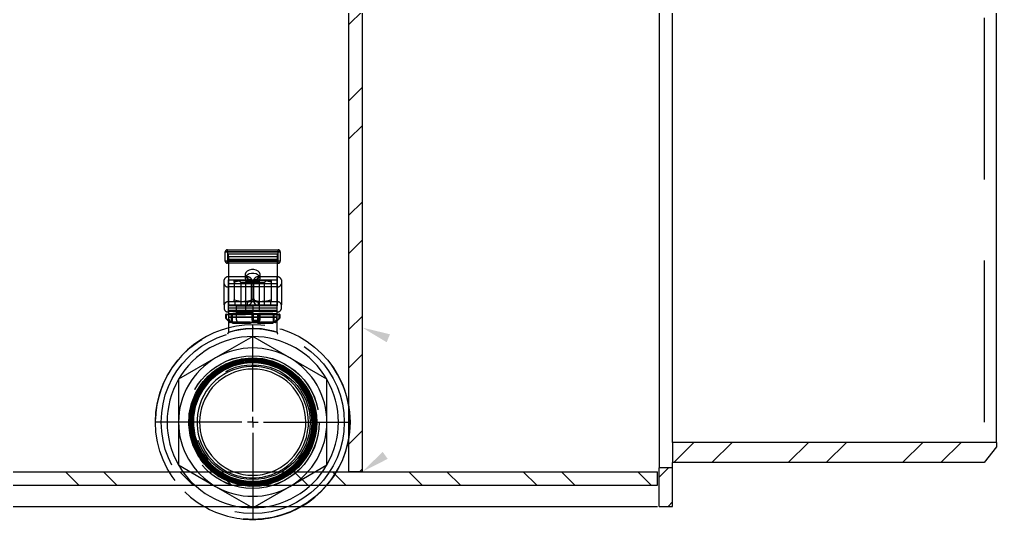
# Model space of a CAD drawing. Extents: x -1889 to 6398, y -470 to 1122.
# Drawn here: x 40.92 to 59.02, y -292.38 to -283.11 of the extents above; entities that cross this region are included whole.
import ezdxf

# ---------------------------------------------------------------- set-up
doc = ezdxf.new("R2010")
doc.units = 0
doc.header["$LTSCALE"] = 12
doc.header["$MEASUREMENT"] = 0
doc.linetypes.add('CENTER', pattern=[2, 1.25, -0.25, 0.25, -0.25])
doc.linetypes.add('HIDDEN', pattern=[0.375, 0.25, -0.125])
for name, color, linetype, lineweight in [('AM_0', 7, 'CONTINUOUS', 30), ('AM_3', 6, 'HIDDEN', 25), ('AM_5', 92, 'CONTINUOUS', 25), ('AM_7', 142, 'CENTER', 25), ('Am_8', 1, 'CONTINUOUS', 25)]:
    doc.layers.add(name, color=color, linetype=linetype, lineweight=lineweight)
pattern_1 = [(45, (-8.8978, -389.3215), (-1.06066, 1.06066), []), (45, (-8.1907, -389.3215), (-1.06066, 1.06066), [])]

# ---------------------------------------------------------------- blocks, each defined once
blk = doc.blocks.new('SW_CENTERMARKSYMBOL_3')
at = {"layer": 'AM_7', "color": 0}
for p, q in [((0, 0.6), (0, 5.389)), ((-0.6, 0), (-5.389, 0)), ((0, 0), (-0.3, 0)), ((0, 0), (0, 0.3)), ((0, 0), (0, -0.3)), ((0, 0), (0.3, 0)), ((0.6, 0), (5.389, 0)), ((0, -0.6), (0, -5.389))]:
    blk.add_line(p, q, dxfattribs=at)

msp = doc.modelspace()

# ---------------------------------------------------------------- hatches: boundary and pattern name
at = {"layer": 'Am_8'}
h = msp.add_hatch(dxfattribs=at)
h.set_pattern_fill('ANSI32', color=256, scale=4, style=0)
h.set_pattern_definition(pattern_1)
edge = h.paths.add_edge_path(flags=0)
edge.add_line((47.26945, -291.49057), (47.26945, -275.49057))
edge.add_arc((47.51945, -275.49057), 0.25, 45, 180, ccw=False)
edge.add_line((47.69623, -275.31379), (49.03722, -276.65478))
edge.add_line((49.03722, -276.65478), (49.21399, -276.478))
edge.add_line((49.21399, -276.478), (47.873, -275.13701))
edge.add_arc((47.51945, -275.49057), 0.5, 45, 180)
edge.add_line((47.01945, -275.49057), (47.01945, -291.49057))
edge.add_line((47.01945, -291.49057), (47.26945, -291.49057))
h = msp.add_hatch(dxfattribs=at)
h.set_pattern_fill('ANSI32', color=256, scale=4, style=0)
h.set_pattern_definition(pattern_1)
h.paths.add_polyline_path([(53.01945, -290.94785), (53.01945, -291.32285), (58.79408, -291.32285), (59.01945, -291.02915), (59.01945, -290.94785)], flags=0)
h = msp.add_hatch(dxfattribs=at)
h.set_pattern_fill('ANSI32', color=256, scale=4, style=0)
h.set_pattern_definition(pattern_1)
h.paths.add_polyline_path([(52.76945, -292.13427), (53.01945, -292.13427), (53.01945, -291.41685), (52.76945, -291.41685)], flags=0)
h = msp.add_hatch(dxfattribs=at)
h.set_pattern_fill('ANSI32', color=256, scale=4, angle=90, style=0)
h.set_pattern_definition([(135, (-8.8978, -389.3215), (-1.06066, -1.06066), []), (135, (-8.8978, -388.6144), (-1.06066, -1.06066), [])])
edge = h.paths.add_edge_path(flags=0)
edge.add_spline(control_points=[(41.27329, -291.49057), (41.32388, -291.57472), (41.3765, -291.65809), (41.43102, -291.74057)], knot_values=[0.33388225, 0.33388225, 0.33388225, 0.33388225, 0.33748016, 0.33748016, 0.33748016, 0.33748016], weights=[1, 1, 1, 1], degree=3, periodic=0)
edge.add_line((41.43102, -291.74057), (52.7382, -291.74057))
edge.add_line((52.7382, -291.74057), (52.7382, -291.49057))
edge.add_line((52.7382, -291.49057), (41.27329, -291.49057))

# ---------------------------------------------------------------- linework, layer by layer
at = {"layer": 'AM_0'}
for p, q in [((47.01945, -291.49057), (47.01945, -275.49057)), ((47.26945, -291.49057), (47.26945, -275.49057)), ((52.76945, -278.47885), (52.76945, -291.41685)), ((53.01945, -290.94785), (53.01945, -278.94785)), ((59.01945, -290.94785), (59.01945, -278.94785)), ((59.01945, -290.94785), (53.01945, -290.94785)), ((53.01945, -290.94785), (53.01945, -291.32285)), ((59.01945, -291.02915), (58.79408, -291.32285)), ((59.01945, -290.94785), (59.01945, -291.02915)), ((53.01945, -291.41685), (52.76945, -291.41685)), ((52.76945, -292.13427), (52.76945, -291.41685)), ((53.01945, -291.41685), (53.01945, -291.32285)), ((58.79408, -291.32285), (53.01945, -291.32285)), ((53.01945, -292.13427), (53.01945, -291.41685)), ((41.27329, -291.49057), (52.7382, -291.49057)), ((47.26945, -291.49057), (47.01945, -291.49057)), ((52.7382, -291.74057), (52.7382, -291.49057)), ((41.43102, -291.74057), (52.7382, -291.74057)), ((35.6681, -292.13427), (41.71064, -292.13427)), ((41.71064, -292.13427), (52.7382, -292.13427)), ((45.19453, -292.13427), (45.2382, -292.15948)), ((45.2382, -292.15948), (45.28187, -292.13427)), ((52.76945, -292.13427), (53.01945, -292.13427))]:
    msp.add_line(p, q, dxfattribs=at)
for radius, start, end in [(1.0335, 0, 242.75), (0.985, 90, 248.874159), (0.985, 291.125841, 90), (1.0335, 297.25, 0), (1.80469, 239.97428, 270), (1.80469, 270, 300.02572)]:
    msp.add_arc((45.2382, -290.57177), radius, start, end, dxfattribs=at)
at = {"layer": 'AM_3'}
for p, q in [((58.79408, -278.57285), (58.79408, -291.32285)), ((44.7282, -287.58646), (44.7282, -287.41646)), ((44.7682, -287.41646), (44.7282, -287.41646)), ((44.7282, -287.41646), (45.7482, -287.41646)), ((44.7682, -287.41646), (44.7682, -287.37646)), ((44.7682, -287.37646), (45.7082, -287.37646)), ((45.7082, -287.41646), (44.7682, -287.41646)), ((44.7682, -287.41646), (44.7682, -287.58646)), ((44.7882, -287.44916), (45.6882, -287.44916)), ((44.7882, -287.50773), (44.7882, -287.44916)), ((45.6882, -287.44916), (45.6882, -287.50773)), ((45.7082, -287.41646), (45.7082, -287.37646)), ((45.7082, -287.58646), (45.7082, -287.41646)), ((45.7482, -287.41646), (45.7082, -287.41646)), ((45.7482, -287.41646), (45.7482, -287.58646)), ((44.7682, -287.58646), (44.7282, -287.58646)), ((45.7482, -287.58646), (44.7282, -287.58646)), ((44.7682, -287.62646), (44.7682, -287.58646)), ((44.7682, -287.58646), (45.7082, -287.58646)), ((45.7082, -287.62646), (44.7682, -287.62646)), ((45.6882, -287.50773), (44.7882, -287.50773)), ((44.7882, -287.50773), (44.7882, -288.39784)), ((45.6882, -287.55376), (44.7882, -287.55376)), ((44.7882, -287.5684), (45.6882, -287.5684)), ((45.6882, -287.50773), (45.6882, -288.39784)), ((45.7482, -287.58646), (45.7082, -287.58646)), ((45.7082, -287.62646), (45.7082, -287.58646)), ((44.7082, -288.39784), (44.7082, -287.93518)), ((44.7882, -287.87861), (44.7882, -288.34127)), ((45.1382, -287.87861), (44.7882, -287.87861)), ((44.7882, -288.39784), (44.7882, -287.93518)), ((44.7882, -287.93518), (45.1382, -287.93518)), ((45.6882, -288.00915), (44.7882, -288.00915)), ((44.8942, -287.9778), (44.8942, -287.94708)), ((44.8942, -287.94708), (45.0662, -287.94708)), ((44.8942, -287.9778), (44.8942, -288.30136)), ((44.98348, -287.94708), (45.0192, -287.98279)), ((45.0192, -287.98279), (45.2382, -287.98279)), ((45.0192, -287.98279), (45.0192, -288.33208)), ((45.0662, -287.94708), (45.4102, -287.94708)), ((45.0997, -287.83725), (45.0997, -287.91121)), ((45.1132, -287.94708), (45.1132, -287.97028)), ((45.3632, -287.97028), (45.1132, -287.97028)), ((45.1132, -288.51708), (45.1132, -287.97028)), ((45.1382, -287.87861), (45.1382, -287.93518)), ((45.2182, -288.2847), (45.2182, -287.93518)), ((45.2382, -287.9778), (45.2382, -288.30136)), ((45.2382, -287.98279), (45.4572, -287.98279)), ((45.2582, -288.2847), (45.2582, -287.93518)), ((45.6882, -287.87861), (45.3382, -287.87861)), ((45.3382, -287.93518), (45.3382, -287.87861)), ((45.3382, -287.93518), (45.6882, -287.93518)), ((45.3632, -287.97028), (45.3632, -287.94708)), ((45.3632, -288.51708), (45.3632, -287.97028)), ((45.3767, -287.91121), (45.3767, -287.83725)), ((45.4102, -287.94708), (45.5822, -287.94708)), ((45.4572, -287.98279), (45.49291, -287.94708)), ((45.4572, -288.33208), (45.4572, -287.98279)), ((45.5822, -287.94708), (45.5822, -287.9778)), ((45.5822, -287.9778), (45.5822, -288.30136)), ((45.6882, -288.34127), (45.6882, -287.87861)), ((45.6882, -288.39784), (45.6882, -287.93518)), ((45.7682, -287.93518), (45.7682, -288.39784)), ((45.6882, -288.06571), (44.7882, -288.06571)), ((45.1382, -288.34127), (44.7882, -288.34127)), ((44.8942, -288.33208), (44.8942, -288.30136)), ((44.8942, -288.33208), (45.0662, -288.33208)), ((44.9037, -288.33208), (44.9037, -288.41248)), ((45.0192, -288.33208), (45.0192, -288.41248)), ((45.0662, -288.33208), (45.4102, -288.33208)), ((45.1382, -288.39784), (45.1382, -288.34127)), ((45.2182, -288.2847), (45.2182, -288.34127)), ((45.2582, -288.34127), (45.2582, -288.2847)), ((45.3382, -288.34127), (45.3382, -288.39784)), ((45.6882, -288.34127), (45.3382, -288.34127)), ((45.4102, -288.33208), (45.5822, -288.33208)), ((45.4572, -288.41248), (45.4572, -288.33208)), ((45.5727, -288.41248), (45.5727, -288.33208)), ((45.5822, -288.30136), (45.5822, -288.33208)), ((44.7082, -288.39784), (44.7082, -288.4718)), ((44.7882, -288.39784), (45.6882, -288.39784)), ((44.7882, -288.41248), (44.7882, -288.39784)), ((44.7882, -288.39784), (45.1382, -288.39784)), ((44.7882, -288.51708), (44.7882, -288.41248)), ((44.9382, -288.41248), (44.7882, -288.41248)), ((45.6882, -288.4585), (44.7882, -288.4585)), ((44.7882, -288.49322), (45.6882, -288.49322)), ((44.7882, -288.51708), (44.9382, -288.51708)), ((44.7882, -288.51708), (44.7882, -288.90514)), ((44.9382, -288.41248), (45.2382, -288.41248)), ((44.9382, -288.53748), (44.9382, -288.41248)), ((45.2382, -288.51708), (44.9382, -288.51708)), ((44.9382, -288.67748), (44.9382, -288.53748)), ((45.2382, -288.53748), (44.9382, -288.53748)), ((45.2382, -288.41248), (45.2382, -288.53748)), ((45.6882, -288.41248), (45.2382, -288.41248)), ((45.2382, -288.51708), (45.6882, -288.51708)), ((45.2382, -288.67748), (45.2382, -288.53748)), ((45.3382, -288.39784), (45.6882, -288.39784)), ((45.6882, -288.39784), (45.6882, -288.41248)), ((45.6882, -288.51708), (45.6882, -288.41248)), ((45.6882, -288.90425), (45.6882, -288.51708)), ((45.7682, -288.4718), (45.7682, -288.39784)), ((44.7382, -288.57708), (44.7482, -288.57708)), ((44.7382, -288.64294), (44.7382, -288.57708)), ((44.7482, -288.57708), (44.7382, -288.57708)), ((44.7382, -288.64294), (44.7482, -288.64294)), ((44.7482, -288.64294), (44.7382, -288.64294)), ((44.74113, -288.65001), (44.7482, -288.64294)), ((44.7482, -288.64294), (44.74113, -288.65001)), ((44.81527, -288.72415), (44.74113, -288.65001)), ((44.7482, -288.56708), (44.7482, -288.57708)), ((44.7482, -288.56708), (44.85873, -288.56708)), ((44.7482, -288.57708), (44.7482, -288.56708)), ((44.7482, -288.57708), (44.7482, -288.64294)), ((44.84577, -288.57708), (44.7482, -288.57708)), ((44.7482, -288.57708), (45.10403, -288.57708)), ((44.7482, -288.64294), (44.82234, -288.71708)), ((45.6882, -288.5615), (44.7882, -288.5615)), ((44.7882, -288.61807), (45.6882, -288.61807)), ((45.68791, -288.63464), (44.78849, -288.63464)), ((44.82234, -288.71708), (44.81527, -288.72415)), ((44.82234, -288.71708), (44.81527, -288.72415)), ((44.82234, -288.71708), (44.84577, -288.71708)), ((44.82234, -288.71708), (44.82234, -288.72708)), ((45.14386, -288.71708), (44.82234, -288.71708)), ((44.82234, -288.72708), (44.82234, -288.71708)), ((44.85873, -288.72708), (44.82234, -288.72708)), ((44.84577, -288.57708), (44.85577, -288.57708)), ((44.84577, -288.71708), (44.84577, -288.57708)), ((44.84577, -288.71708), (44.85577, -288.71708)), ((44.8543, -288.57708), (44.8543, -288.71708)), ((44.85577, -288.71708), (44.85577, -288.57708)), ((44.85873, -288.56708), (45.10403, -288.56708)), ((45.10403, -288.72708), (44.85873, -288.72708)), ((45.10695, -288.55708), (44.86697, -288.55708)), ((45.2382, -288.57708), (45.10403, -288.57708)), ((45.37236, -288.72708), (45.10403, -288.72708)), ((45.10695, -288.55708), (45.2382, -288.55708)), ((45.10695, -288.73708), (45.14591, -288.73427)), ((45.14386, -288.72568), (45.14386, -288.71708)), ((45.2382, -288.57708), (45.22842, -288.57708)), ((45.22842, -288.68208), (45.22842, -288.57708)), ((45.22842, -288.68208), (45.2382, -288.68208)), ((45.2382, -288.55708), (45.36945, -288.55708)), ((45.2382, -288.57708), (45.2482, -288.57708)), ((45.37236, -288.57708), (45.2382, -288.57708)), ((45.2382, -288.68208), (45.2382, -288.67748)), ((45.2482, -288.68208), (45.2382, -288.68208)), ((45.24798, -288.55708), (45.34915, -288.55708)), ((45.34915, -288.70208), (45.24798, -288.70208)), ((45.2482, -288.57708), (45.2482, -288.56708)), ((45.2482, -288.56708), (45.32981, -288.56708)), ((45.32981, -288.57708), (45.2482, -288.57708)), ((45.2482, -288.57708), (45.2482, -288.68208)), ((45.2482, -288.69208), (45.2482, -288.68208)), ((45.2482, -288.68208), (45.32981, -288.68208)), ((45.32981, -288.69208), (45.2482, -288.69208)), ((45.32981, -288.57708), (45.32981, -288.56708)), ((45.32981, -288.56708), (45.35162, -288.56708)), ((45.32981, -288.57708), (45.33966, -288.57708)), ((45.32981, -288.68208), (45.32981, -288.57708)), ((45.32981, -288.69208), (45.32981, -288.68208)), ((45.33966, -288.68208), (45.32981, -288.68208)), ((45.35162, -288.69208), (45.32981, -288.69208)), ((45.33049, -288.73427), (45.36945, -288.73708)), ((45.65406, -288.71708), (45.33254, -288.71708)), ((45.33254, -288.72568), (45.33254, -288.71708)), ((45.33966, -288.57708), (45.33966, -288.68208)), ((45.36314, -288.57708), (45.33966, -288.57708)), ((45.33966, -288.68208), (45.36314, -288.68208)), ((45.36314, -288.68208), (45.36314, -288.57708)), ((45.36314, -288.57708), (45.37005, -288.57708)), ((45.37005, -288.68208), (45.36314, -288.68208)), ((45.60942, -288.55708), (45.36945, -288.55708)), ((45.37005, -288.57708), (45.37005, -288.68208)), ((45.37236, -288.56708), (45.61767, -288.56708)), ((45.37236, -288.57708), (45.7282, -288.57708)), ((45.61767, -288.72708), (45.37236, -288.72708)), ((45.61767, -288.56708), (45.7282, -288.56708)), ((45.65406, -288.72708), (45.61767, -288.72708)), ((45.63063, -288.57708), (45.62063, -288.57708)), ((45.62063, -288.57708), (45.62063, -288.71708)), ((45.63063, -288.71708), (45.62063, -288.71708)), ((45.6221, -288.71708), (45.6221, -288.57708)), ((45.63063, -288.57708), (45.63063, -288.71708)), ((45.7282, -288.57708), (45.63063, -288.57708)), ((45.63063, -288.71708), (45.65406, -288.71708)), ((45.65406, -288.71708), (45.7282, -288.64294)), ((45.66113, -288.72415), (45.65406, -288.71708)), ((45.65406, -288.72708), (45.65406, -288.71708)), ((45.65406, -288.71708), (45.66113, -288.72415)), ((45.65406, -288.71708), (45.65406, -288.72708)), ((45.73527, -288.65001), (45.66113, -288.72415)), ((45.7282, -288.57708), (45.7282, -288.56708)), ((45.7282, -288.56708), (45.7282, -288.57708)), ((45.7282, -288.64294), (45.7282, -288.57708)), ((45.7282, -288.57708), (45.7382, -288.57708)), ((45.7382, -288.57708), (45.7282, -288.57708)), ((45.73527, -288.65001), (45.7282, -288.64294)), ((45.7382, -288.64294), (45.7282, -288.64294)), ((45.7282, -288.64294), (45.7382, -288.64294)), ((45.7282, -288.64294), (45.73527, -288.65001)), ((45.7382, -288.57708), (45.7382, -288.64294)), ((44.86697, -288.73708), (45.10695, -288.73708)), ((44.9982, -288.73748), (45.1782, -288.73748)), ((45.36945, -288.73708), (45.60942, -288.73708)), ((45.2382, -288.98405), (44.5507, -289.38098)), ((45.9257, -289.38098), (45.2382, -288.98405)), ((44.5507, -289.38098), (43.8632, -289.77791)), ((45.07483, -289.46102), (45.17581, -289.4484)), ((45.18957, -289.44836), (45.17581, -289.4484)), ((45.19394, -289.3893), (45.30218, -289.3885)), ((45.23172, -289.41456), (45.2329, -289.41452)), ((45.45461, -289.40415), (45.4349, -289.40167)), ((45.54092, -289.45524), (45.48945, -289.43924)), ((46.6132, -289.77791), (45.9257, -289.38098)), ((44.65751, -289.60474), (44.57904, -289.65001)), ((44.71913, -289.59666), (44.68204, -289.61795)), ((44.80225, -289.49385), (44.70704, -289.53827)), ((45.71353, -289.54969), (45.72974, -289.55573)), ((45.78257, -289.5838), (45.89927, -289.65111)), ((45.90598, -289.62646), (45.86765, -289.59714)), ((43.8632, -289.77791), (43.8632, -290.57177)), ((44.34241, -289.8391), (44.40342, -289.77254)), ((44.54482, -289.7181), (44.51305, -289.74405)), ((44.51305, -289.74405), (44.53636, -289.72592)), ((45.97433, -289.71449), (46.01759, -289.75627)), ((46.6132, -290.57177), (46.6132, -289.77791)), ((44.25294, -289.99799), (44.2293, -290.04485)), ((44.34241, -289.8391), (44.32115, -289.86883)), ((46.27061, -289.98508), (46.27543, -289.99357)), ((46.35267, -290.29264), (46.31601, -290.18174)), ((44.10485, -290.34645), (44.1018, -290.36891)), ((44.14068, -290.3346), (44.14799, -290.30112)), ((44.196, -290.20377), (44.15688, -290.33607)), ((46.29056, -290.23815), (46.30133, -290.26652)), ((46.38311, -290.33323), (46.34923, -290.20945)), ((44.13909, -290.52565), (44.14153, -290.48954)), ((44.14391, -290.45445), (44.14494, -290.43918)), ((46.33782, -290.44927), (46.3312, -290.40829)), ((43.8632, -290.57177), (43.8632, -291.36562)), ((44.09698, -290.70346), (44.1167, -290.8023)), ((46.38825, -290.70969), (46.39619, -290.65067)), ((46.6132, -291.36562), (46.6132, -290.57177)), ((46.32236, -290.83104), (46.32746, -290.80295)), ((46.32795, -290.82991), (46.33481, -290.8016)), ((44.15267, -290.91394), (44.21488, -291.07153)), ((46.17014, -291.1989), (46.18561, -291.17293)), ((43.8632, -291.36562), (44.5507, -291.76255)), ((45.9257, -291.76255), (46.6132, -291.36562)), ((35.39395, -291.49057), (41.27329, -291.49057)), ((44.51634, -291.48022), (44.57827, -291.53036)), ((44.69312, -291.62515), (44.71762, -291.63594)), ((44.71915, -291.63683), (44.69312, -291.62515)), ((44.75298, -291.58752), (44.73555, -291.58019)), ((45.67869, -291.61445), (45.73395, -291.58527)), ((45.70057, -291.60602), (45.85455, -291.52312)), ((45.82585, -291.53197), (45.84453, -291.52142)), ((45.83907, -291.56323), (45.90192, -291.52791)), ((45.84453, -291.52142), (45.85038, -291.51697)), ((45.8566, -291.58204), (45.89198, -291.56142)), ((45.89198, -291.56142), (45.85787, -291.58111)), ((35.53235, -291.74057), (41.43102, -291.74057)), ((44.5507, -291.76255), (45.19453, -292.13427)), ((45.1189, -291.75186), (45.10992, -291.75032)), ((45.25086, -291.73803), (45.16354, -291.74022)), ((45.22504, -291.70319), (45.31121, -291.70418)), ((45.26007, -291.73882), (45.23555, -291.74057)), ((45.28187, -292.13427), (45.9257, -291.76255)), ((45.3162, -291.74057), (45.39649, -291.72904)), ((45.43831, -291.72569), (45.34421, -291.74057)), ((45.35665, -291.74057), (45.43502, -291.72595)), ((45.54191, -291.71614), (45.48126, -291.73265)), ((45.48126, -291.73265), (45.53457, -291.71763)), ((45.61639, -291.66405), (45.54358, -291.69139))]:
    msp.add_line(p, q, dxfattribs=at)
at = {"layer": 'AM_3', "flags": 128}
for points in [[(45.2382, -287.93518), (45.28317, -287.92988), (45.32327, -287.91453), (45.35415, -287.89081), (45.37246, -287.86129), (45.37623, -287.82916), (45.36503, -287.79791), (45.3401, -287.77092), (45.30412, -287.75112), (45.261, -287.74065), (45.2154, -287.74065), (45.17228, -287.75112), (45.1363, -287.77092), (45.11136, -287.79791), (45.10017, -287.82916), (45.10394, -287.86129), (45.12225, -287.89081), (45.15313, -287.91453), (45.19323, -287.92988), (45.2382, -287.93518)], [(45.2382, -288.00915), (45.28317, -288.00384), (45.32327, -287.9885), (45.35415, -287.96478), (45.37246, -287.93525), (45.37623, -287.90312), (45.36503, -287.87187), (45.3401, -287.84488), (45.30412, -287.82508), (45.261, -287.81461), (45.2154, -287.81461), (45.17228, -287.82508), (45.1363, -287.84488), (45.11136, -287.87187), (45.10017, -287.90312), (45.10394, -287.93525), (45.12225, -287.96478), (45.15313, -287.9885), (45.19323, -288.00384), (45.2382, -288.00915)], [(45.2382, -287.9778), (45.15393, -287.95551), (45.0662, -287.94708)], [(45.5822, -287.9778), (45.49793, -287.95551), (45.4102, -287.94708)], [(44.8942, -288.30136), (44.97847, -288.32365), (45.0662, -288.33208)], [(45.2382, -288.30136), (45.32247, -288.32365), (45.4102, -288.33208)], [(44.85873, -288.56708), (44.85316, -288.56798), (44.84946, -288.56997), (44.8476, -288.57184), (44.8468, -288.57307), (44.84599, -288.5752), (44.84581, -288.57632), (44.84577, -288.57708)], [(44.8543, -288.57708), (44.85434, -288.57556), (44.85531, -288.56905), (44.85791, -288.56286), (44.86153, -288.55889), (44.86697, -288.55708)], [(44.86697, -288.73708), (44.86658, -288.73707), (44.86213, -288.73567), (44.85872, -288.73248), (44.85633, -288.72818), (44.85483, -288.72297), (44.8543, -288.71708)], [(44.85578, -288.57707), (44.85577, -288.57694), (44.85603, -288.57369), (44.8567, -288.57084), (44.85763, -288.56869), (44.85853, -288.56741), (44.85896, -288.56704), (44.85895, -288.56704)], [(45.10403, -288.56708), (45.1041, -288.56708), (45.10416, -288.56708), (45.10429, -288.56708), (45.10458, -288.56706), (45.1052, -288.56686), (45.10588, -288.56607), (45.10651, -288.56415)], [(45.10447, -288.57001), (45.10464, -288.56809), (45.10462, -288.5673), (45.10442, -288.5671), (45.10425, -288.56708), (45.10415, -288.56708), (45.10409, -288.56708), (45.10403, -288.56708)], [(45.14386, -288.72568), (45.12402, -288.72668), (45.10403, -288.72708)], [(45.10403, -288.72708), (45.1046, -288.72727), (45.10515, -288.72784), (45.10566, -288.72877), (45.1061, -288.73001), (45.10646, -288.73152), (45.10673, -288.73325), (45.1069, -288.73513), (45.10695, -288.73708)], [(45.10447, -288.57001), (45.17938, -288.56869), (45.2382, -288.56704)], [(45.10651, -288.56415), (45.17992, -288.56391), (45.2382, -288.56704)], [(45.36989, -288.56415), (45.29647, -288.56391), (45.2382, -288.56704)], [(45.37193, -288.57001), (45.29702, -288.56869), (45.2382, -288.56704)], [(45.37236, -288.72708), (45.35256, -288.72669), (45.33254, -288.72568)], [(45.36945, -288.73708), (45.3695, -288.73513), (45.36967, -288.73325), (45.36994, -288.73152), (45.3703, -288.73001), (45.37074, -288.72877), (45.37125, -288.72784), (45.37179, -288.72727), (45.37236, -288.72708)], [(45.37236, -288.56708), (45.3723, -288.56708), (45.37224, -288.56708), (45.3721, -288.56708), (45.37182, -288.56706), (45.3712, -288.56686), (45.37052, -288.56607), (45.36989, -288.56415)], [(45.37236, -288.56708), (45.3723, -288.56708), (45.37225, -288.56708), (45.37215, -288.56708), (45.37198, -288.5671), (45.37178, -288.5673), (45.37176, -288.56809), (45.37193, -288.57001)], [(45.60942, -288.55708), (45.60982, -288.55709), (45.61427, -288.55849), (45.61768, -288.56168), (45.62007, -288.56598), (45.62156, -288.57119), (45.6221, -288.57708)], [(45.6221, -288.71708), (45.62206, -288.7186), (45.62108, -288.72511), (45.61849, -288.7313), (45.61486, -288.73527), (45.60942, -288.73708)], [(45.62062, -288.71709), (45.62063, -288.71722), (45.62037, -288.72047), (45.61969, -288.72332), (45.61877, -288.72547), (45.61787, -288.72675), (45.61743, -288.72712), (45.61744, -288.72712)], [(45.61767, -288.72708), (45.62323, -288.72618), (45.62694, -288.72419), (45.6288, -288.72232), (45.62959, -288.72109), (45.63041, -288.71896), (45.63059, -288.71784), (45.63063, -288.71708)], [(45.2382, -288.83557), (45.10626, -288.84152), (44.97112, -288.8601), (44.96968, -288.86036), (44.86656, -288.88339), (44.80524, -288.9008), (44.7888, -288.90595), (44.79931, -288.90262), (44.82233, -288.89566), (44.90344, -288.87426), (45.01853, -288.85212), (45.15566, -288.83789), (45.30212, -288.83696), (45.43427, -288.84874), (45.55775, -288.87079), (45.64258, -288.89233), (45.68435, -288.90492), (45.67897, -288.90322), (45.657, -288.89652), (45.62299, -288.88688), (45.52478, -288.86384), (45.39894, -288.84441), (45.25592, -288.83567), (45.2382, -288.83557)], [(45.43666, -289.40211), (45.45461, -289.40415), (45.5727, -289.43525), (45.75882, -289.50736), (45.9301, -289.60991), (46.08189, -289.73957), (46.20958, -289.89305), (46.30991, -290.06567), (46.37962, -290.25278), (46.41716, -290.4489), (46.42101, -290.64856), (46.39152, -290.84607), (46.32906, -291.03578), (46.23584, -291.21242), (46.1141, -291.37078), (45.96765, -291.50663), (45.80033, -291.61579), (45.61716, -291.69552), (45.42312, -291.74314), (45.22385, -291.75775), (45.02496, -291.73847), (44.83207, -291.68629), (44.65075, -291.60225), (44.48597, -291.48916), (44.34267, -291.34983), (44.2246, -291.18855), (44.13548, -291.00962), (44.07744, -290.81833), (44.05257, -290.61996), (44.06112, -290.42021), (44.10331, -290.22477), (44.1775, -290.03909), (44.28201, -289.8686), (44.41349, -289.71793), (44.56857, -289.59163), (44.74253, -289.49295), (44.93069, -289.4251), (45.12753, -289.38956), (45.29157, -289.38558), (45.45461, -289.40415)], [(45.23103, -289.38504), (45.02179, -289.40966), (44.82976, -289.46253), (44.64924, -289.54668), (44.48553, -289.66014), (44.34304, -289.79931), (44.20296, -290.00036), (44.12176, -290.1823), (44.07203, -290.37524), (44.05564, -290.5738), (44.07257, -290.77232), (44.12283, -290.96515), (44.20452, -291.1469), (44.31578, -291.31224), (44.45305, -291.45672), (44.61279, -291.57593), (44.79016, -291.66685), (44.98037, -291.72648), (45.17786, -291.75357), (45.37711, -291.74688), (45.57246, -291.70707), (45.75829, -291.63479), (45.92948, -291.53256), (46.08093, -291.40283), (46.20864, -291.24968), (46.30863, -291.07712), (46.37846, -290.89031), (46.41571, -290.69435), (46.41977, -290.49493), (46.39005, -290.29767), (46.32787, -290.10812), (46.23453, -289.93179), (46.1131, -289.77349), (45.96664, -289.63798), (45.79963, -289.52877), (45.61655, -289.44937), (45.42279, -289.40159), (45.22242, -289.38727), (45.02249, -289.40678), (44.82879, -289.46001), (44.64676, -289.54498), (44.48281, -289.65888), (44.34014, -289.79852), (44.20137, -289.99764), (44.11974, -290.17989), (44.06963, -290.37319), (44.05293, -290.57219), (44.06963, -290.77119), (44.11974, -290.96453), (44.20138, -291.1468), (44.31266, -291.31268), (44.45005, -291.45768), (44.60999, -291.57738), (44.78764, -291.66874), (44.97821, -291.72877), (45.17611, -291.75619), (45.37583, -291.74975), (45.57168, -291.71012), (45.75804, -291.63793), (45.92975, -291.53569), (46.08172, -291.40588), (46.20994, -291.25255), (46.31039, -291.07973), (46.38063, -290.89259), (46.41823, -290.69624), (46.42257, -290.49636), (46.39306, -290.29861), (46.33099, -290.10855), (46.23768, -289.93169), (46.11618, -289.77286), (45.96957, -289.63683), (45.80234, -289.52716), (45.61895, -289.44732), (45.42481, -289.39917), (45.22421, -289.38455), (45.024, -289.40375), (45.024, -289.40375)], [(46.2517, -289.95826), (46.27061, -289.98508), (46.29476, -290.09132), (46.36116, -290.27502), (46.39563, -290.46754), (46.39757, -290.66311), (46.36641, -290.85644), (46.30349, -291.04188), (46.21005, -291.21424), (46.08921, -291.36864), (45.94386, -291.50058), (45.77856, -291.60647), (45.59755, -291.68303), (45.4063, -291.72838), (45.20991, -291.7408), (45.01419, -291.72034), (44.82451, -291.66707), (44.64635, -291.58296), (44.48474, -291.46984), (44.34423, -291.33138), (44.22896, -291.17099), (44.14201, -290.99364), (44.08618, -290.80392), (44.06272, -290.60756), (44.07277, -290.4098), (44.11561, -290.21647), (44.18108, -290.05187), (44.27035, -289.89887), (44.38167, -289.76108), (44.51226, -289.6414), (44.67836, -289.53226), (44.86031, -289.4523), (45.05336, -289.40418), (45.25173, -289.38887), (45.45007, -289.4073), (45.64257, -289.45851), (45.82388, -289.54159), (45.98883, -289.6537), (46.1426, -289.80352), (46.27061, -289.98508)], [(46.21961, -291.20158), (46.18179, -291.26355), (46.0521, -291.41203), (45.89946, -291.53681), (45.72795, -291.63397), (45.54264, -291.70117), (45.34866, -291.73607), (45.15157, -291.73813), (44.957, -291.70684), (44.77036, -291.64354), (44.59715, -291.54961), (44.44202, -291.42811), (44.30968, -291.28214), (44.20354, -291.11616), (44.11428, -290.89346), (44.07641, -290.70017), (44.0713, -290.50327), (44.09956, -290.30835), (44.15992, -290.12087), (44.2511, -289.94632), (44.37011, -289.78941), (44.51393, -289.6549), (44.67815, -289.54626), (44.85836, -289.46696), (45.04927, -289.41882), (45.24555, -289.40366), (45.44161, -289.42144), (45.63181, -289.4721), (45.8109, -289.55378), (45.97359, -289.66454), (46.11552, -289.80088), (46.23235, -289.95924), (46.32113, -290.13487), (46.37893, -290.32295), (46.40456, -290.51804), (46.39706, -290.70879)], [(44.59667, -291.5346), (44.46764, -291.43646), (44.34192, -291.30537), (44.34415, -291.30383), (44.23837, -291.15614), (44.15928, -290.99263), (44.10412, -290.80545), (44.08094, -290.6117), (44.09085, -290.41684), (44.13312, -290.22636), (44.20698, -290.04579), (44.30991, -289.88006), (44.43937, -289.73415), (44.59134, -289.61186), (44.76179, -289.51705), (44.94565, -289.45198), (45.09092, -289.4239), (45.23857, -289.41451), (45.43283, -289.43118), (45.62159, -289.48001), (45.79938, -289.56006), (45.96133, -289.66862), (46.10257, -289.803), (46.21943, -289.95904), (46.3082, -290.13257), (46.3668, -290.31848), (46.39312, -290.51159), (46.38687, -290.70639), (46.34777, -290.89731), (46.27739, -291.07903), (46.17731, -291.24621), (46.05074, -291.39436), (45.90097, -291.51897), (45.73252, -291.61685), (45.54997, -291.68484), (45.35863, -291.72143), (45.16389, -291.72514), (44.97126, -291.69633), (44.78629, -291.63536), (44.61408, -291.54441), (44.4697, -291.43468), (44.34415, -291.30383)], [(45.42428, -289.40572), (45.56025, -289.43301), (45.74652, -289.50489), (45.91815, -289.60688), (46.06962, -289.73617), (46.19735, -289.88895), (46.29708, -290.06073), (46.36669, -290.24677), (46.40366, -290.44142), (46.40757, -290.6395), (46.37793, -290.83489), (46.31604, -291.02256), (46.22347, -291.19658), (46.10312, -291.35268), (45.95841, -291.48577), (45.7935, -291.5928), (45.6133, -291.67013), (45.42271, -291.71624), (45.22757, -291.72934), (45.03298, -291.70964), (44.84504, -291.65737), (44.66849, -291.57442), (44.50896, -291.46303), (44.37031, -291.32654), (44.25709, -291.16894), (44.17182, -290.99463), (44.11747, -290.80887), (44.09494, -290.61665), (44.10529, -290.42389), (44.14773, -290.23558), (44.22127, -290.05765), (44.32353, -289.89453), (44.45162, -289.75148), (44.60182, -289.63186), (44.76968, -289.53968), (44.95059, -289.47686), (45.13217, -289.44615), (45.13217, -289.44615)], [(45.35105, -289.4502), (45.17649, -289.44558), (44.99607, -289.47012), (44.82193, -289.52337), (44.65862, -289.60395), (44.5104, -289.70977), (44.38113, -289.83806), (44.27418, -289.9855), (44.19234, -290.14823), (44.13775, -290.32202), (44.11183, -290.50235), (44.11527, -290.6845), (44.14797, -290.86374), (44.2091, -291.03539), (44.29705, -291.19498), (44.40955, -291.33834), (44.54365, -291.46175), (44.69587, -291.56197), (44.86225, -291.6364), (45.03844, -291.68309), (45.21987, -291.70082), (45.40179, -291.68912), (45.57947, -291.64831), (45.74828, -291.57943), (45.90382, -291.48428), (46.04203, -291.36533), (46.1593, -291.22569), (46.25258, -291.06898), (46.31944, -290.8993), (46.35812, -290.72106), (46.36762, -290.53891), (46.34768, -290.35759), (46.29883, -290.18183), (46.22232, -290.01621), (46.12016, -289.86506), (45.995, -289.7323), (45.98065, -289.71957), (45.98065, -289.71957)], [(45.6751, -289.53536), (45.85751, -289.63216), (46.02421, -289.76654), (46.16245, -289.93004), (46.26719, -290.11676), (46.33467, -290.31992), (46.36243, -290.53217), (46.34951, -290.74582), (46.29635, -290.95315), (46.20488, -291.14663), (46.07842, -291.31927), (45.92158, -291.46482), (45.74001, -291.57803), (45.5403, -291.65479), (45.32969, -291.69232), (45.11579, -291.68928), (44.90636, -291.64579), (44.70896, -291.56342), (44.53076, -291.44515), (44.3782, -291.29529), (44.2568, -291.11926), (44.17093, -290.92343), (44.12372, -290.71489), (44.11688, -290.50121), (44.15062, -290.29011), (44.22373, -290.08924), (44.33356, -289.90586), (44.47613, -289.74663), (44.64626, -289.61729), (44.8378, -289.52252), (45.0438, -289.46575), (45.25682, -289.44903), (45.46913, -289.47297), (45.67304, -289.53668), (45.86119, -289.63785), (46.02676, -289.77282), (46.16374, -289.93669), (46.2672, -290.12354), (46.3334, -290.32658), (46.35994, -290.53847), (46.34586, -290.75153), (46.29167, -290.95805), (46.19936, -291.15056), (46.07227, -291.32209), (45.915, -291.46643), (45.73325, -291.57835), (45.5336, -291.65382), (45.32329, -291.6901), (45.10992, -291.6859), (44.90124, -291.64135), (44.70478, -291.55809), (44.52767, -291.43913), (44.3763, -291.2888), (44.25615, -291.11252), (44.17159, -290.91669), (44.12565, -290.7084), (44.11999, -290.4952), (44.15481, -290.2848), (44.22885, -290.08482), (44.33943, -289.9025), (44.48253, -289.74443), (44.65296, -289.61634), (44.84455, -289.52286), (45.05037, -289.46737), (45.26296, -289.45187), (45.47462, -289.47691), (45.6777, -289.54158), (45.86483, -289.64355), (46.02924, -289.77911), (46.16499, -289.94334), (46.26718, -290.1303), (46.33209, -290.33321), (46.35739, -290.54473), (46.34217, -290.7572), (46.28698, -290.96292), (46.19384, -291.15446), (46.06611, -291.32487), (45.90842, -291.46798), (45.72649, -291.57863), (45.52692, -291.65282), (45.31691, -291.68786), (45.10409, -291.68248), (44.89616, -291.63689), (44.70064, -291.55275), (44.52461, -291.43311), (44.37444, -291.2823), (44.25557, -291.10578), (44.17228, -290.90997), (44.12759, -290.70193), (44.12312, -290.48922), (44.15903, -290.27952), (44.234, -290.08044), (44.34531, -289.89917), (44.48892, -289.74227), (44.65965, -289.61544), (44.8513, -289.52325), (45.05692, -289.46902), (45.26908, -289.45472), (45.48009, -289.48088), (45.6823, -289.54652), (45.86841, -289.64927), (46.03169, -289.7854), (46.16621, -289.94998), (46.2671, -290.13705), (46.33074, -290.33983), (46.35481, -290.55097), (46.33846, -290.76284), (46.28228, -290.96776), (46.18829, -291.15831), (46.05993, -291.32759), (45.90185, -291.4695), (45.71975, -291.57888), (45.52025, -291.65178), (45.31057, -291.68557), (45.0983, -291.67903), (44.89112, -291.63242), (44.69654, -291.5474), (44.5216, -291.42707), (44.37263, -291.2758), (44.25501, -291.09907), (44.17301, -290.90327), (44.12959, -290.69549), (44.12631, -290.48327), (44.16327, -290.27428), (44.23915, -290.0761), (44.35119, -289.89588), (44.49533, -289.74017), (44.66634, -289.61459), (44.85802, -289.52367), (45.06344, -289.47071), (45.27516, -289.45763), (45.48551, -289.48488), (45.68687, -289.55147), (45.87197, -289.65499), (46.03409, -289.79169), (46.16736, -289.95662), (46.26699, -290.14378), (46.32935, -290.34641), (46.35221, -290.55718), (46.33472, -290.76844), (46.27753, -290.97254), (46.18274, -291.16211), (46.05376, -291.33028), (45.89527, -291.47097), (45.71302, -291.57907), (45.51361, -291.65069), (45.30425, -291.68325), (45.09253, -291.67556), (44.88612, -291.6279), (44.69249, -291.54202), (44.51864, -291.42103), (44.37086, -291.26931), (44.25451, -291.09236), (44.17379, -290.89658), (44.13162, -290.68908), (44.12951, -290.47736), (44.16754, -290.26908), (44.24433, -290.0718), (44.35709, -289.89265), (44.50173, -289.73811), (44.67301, -289.61377), (44.86473, -289.52413), (45.06994, -289.47245), (45.28121, -289.46056), (45.4909, -289.48889), (45.6914, -289.55644), (45.87547, -289.66073), (46.03644, -289.79799), (46.16848, -289.96324), (46.26684, -290.1505), (46.32793, -290.35298), (46.34955, -290.56336), (46.33095, -290.774), (46.27279, -290.9773), (46.17718, -291.16588), (46.04758, -291.33292), (45.8887, -291.47238), (45.70631, -291.57922), (45.50698, -291.64958), (45.29796, -291.68089), (45.0868, -291.67205), (44.88116, -291.62338), (44.68847, -291.53664), (44.51571, -291.41499), (44.36914, -291.26282), (44.25405, -291.08566), (44.17461, -290.88992), (44.13367, -290.68269), (44.13275, -290.47147), (44.17184, -290.26392), (44.24952, -290.06755), (44.36299, -289.88945), (44.50813, -289.73609), (44.67968, -289.61301), (44.87142, -289.52465), (45.07642, -289.47421), (45.28724, -289.46351), (45.49625, -289.49295), (45.69589, -289.56143), (45.87893, -289.66648), (46.03875, -289.80429), (46.16956, -289.96986), (46.26663, -290.15721), (46.32645, -290.35953), (46.34688, -290.5695), (46.32716, -290.77953), (46.26801, -290.982), (46.17159, -291.16959), (46.0414, -291.33551), (45.88215, -291.47377), (45.6996, -291.57933), (45.50038, -291.64841), (45.2917, -291.67849), (45.08111, -291.66852), (44.87624, -291.61883), (44.6845, -291.53124), (44.51284, -291.40893), (44.36747, -291.25633), (44.25363, -291.07897), (44.17546, -290.88327), (44.13578, -290.67633), (44.13602, -290.46563), (44.17615, -290.2588), (44.25473, -290.06333), (44.36891, -289.88631), (44.51454, -289.73412), (44.68634, -289.61228), (44.8781, -289.52519), (45.08286, -289.47601), (45.29323, -289.46651), (45.50156, -289.49702), (45.70034, -289.56643), (45.88235, -289.67224), (46.0232, -289.79222), (46.12728, -289.91634)], [(44.46103, -291.34894), (44.55513, -291.43288), (44.65824, -291.5055), (44.81601, -291.58672), (44.98481, -291.64149), (45.16024, -291.6684), (45.33772, -291.66672), (45.51263, -291.6365), (45.6804, -291.57854), (45.83668, -291.49432), (45.97737, -291.38605), (46.09882, -291.25654), (46.19785, -291.10917), (46.27189, -290.94778), (46.31899, -290.77656), (46.33793, -290.59998), (46.32821, -290.42265), (46.29008, -290.24918), (46.22453, -290.0841), (46.13326, -289.9317), (46.01865, -289.79597), (45.88369, -289.68044), (45.73189, -289.58813), (45.5672, -289.52144), (45.39391, -289.48212), (45.21655, -289.47119), (45.03973, -289.48895), (44.86805, -289.53493), (44.70601, -289.60794), (44.55781, -289.70608), (44.42733, -289.82679), (44.31796, -289.96694), (44.23257, -290.12287), (44.17337, -290.29051), (44.14192, -290.46551), (44.13904, -290.6433), (44.1648, -290.81925), (44.21855, -290.98877), (44.29888, -291.14744), (44.40369, -291.29113), (44.53028, -291.41609), (44.67533, -291.51906), (44.83506, -291.59735), (45.00533, -291.64892), (45.18168, -291.67243), (45.35953, -291.66725), (45.53424, -291.63352), (45.70126, -291.57211), (45.85623, -291.48462), (45.99511, -291.37333), (46.11428, -291.24113), (46.21063, -291.09148), (46.28165, -290.92825), (46.32549, -290.75572), (46.34099, -290.57837), (46.32775, -290.40082), (46.28611, -290.22771), (46.21715, -290.06354), (46.12267, -289.9126), (46.00513, -289.77882), (45.86758, -289.66569), (45.71362, -289.57616), (45.54724, -289.51257), (45.37279, -289.47657), (45.1948, -289.46912), (45.01793, -289.4904), (44.84677, -289.53987), (44.6858, -289.61624), (44.5392, -289.71752), (44.4108, -289.84108), (44.30395, -289.98371), (44.22143, -290.14167), (44.16541, -290.31087), (44.13734, -290.48688), (44.13795, -290.66513), (44.16725, -290.84097), (44.22446, -291.00982), (44.30809, -291.16727), (44.41598, -291.30922), (44.54532, -291.43196), (44.69272, -291.53231), (44.85437, -291.60763), (45.02603, -291.65596), (45.20325, -291.67604), (45.3814, -291.66734), (45.55585, -291.63009), (45.72203, -291.56525), (45.87563, -291.47451), (46.01263, -291.36023), (46.12947, -291.22538), (46.22309, -291.07348), (46.29105, -290.90849), (46.33158, -290.7347), (46.34362, -290.55664), (46.32685, -290.37895), (46.2817, -290.20627), (46.20935, -290.04309), (46.11168, -289.89367), (45.99124, -289.7619), (45.85115, -289.65123), (45.69507, -289.56453), (45.52706, -289.50407), (45.3515, -289.47143), (45.17296, -289.46747), (44.99611, -289.49229), (44.82554, -289.54525), (44.6657, -289.62496), (44.52077, -289.72937), (44.39452, -289.85574), (44.29024, -290.00079), (44.21065, -290.16074), (44.15783, -290.33143), (44.13317, -290.50839), (44.1373, -290.68704), (44.17013, -290.8627), (44.2308, -291.0308), (44.31773, -291.18695), (44.42866, -291.3271), (44.5607, -291.44757), (44.71042, -291.54524), (44.87392, -291.61754), (45.04693, -291.6626), (45.22494, -291.67923), (45.40333, -291.667), (45.57743, -291.62623), (45.74271, -291.55796), (45.89487, -291.46398), (46.02993, -291.34674), (46.14437, -291.20929), (46.2352, -291.0552), (46.30007, -290.88849), (46.33726, -290.71351), (46.34582, -290.53481), (46.32551, -290.35705), (46.27686, -290.18487), (46.20113, -290.02275), (46.10029, -289.87491), (45.97698, -289.74522), (45.83439, -289.63706), (45.67624, -289.55324), (45.50666, -289.49596), (45.33006, -289.46671), (45.15105, -289.46626), (44.97428, -289.49462), (44.80437, -289.55106), (44.64575, -289.63411), (44.50254, -289.74161), (44.37849, -289.87076), (44.27684, -290.01819), (44.20022, -290.18007), (44.15065, -290.35218), (44.12942, -290.53004), (44.13709, -290.709), (44.17345, -290.88441), (44.23757, -291.0517), (44.32777, -291.20649), (44.44172, -291.34477), (44.57644, -291.46291), (44.72842, -291.55784), (44.89371, -291.62708), (45.068, -291.66883), (45.24675, -291.68199), (45.42529, -291.66622), (45.59899, -291.62192), (45.7633, -291.55024), (45.91394, -291.45305), (46.04699, -291.33288), (46.15898, -291.19286), (46.24699, -291.03664), (46.30871, -290.86827), (46.34254, -290.69216), (46.34759, -290.51289), (46.32373, -290.33513), (46.27157, -290.16352), (46.19248, -290.00252), (46.0885, -289.85634), (45.96235, -289.72879), (45.8173, -289.6232), (45.65715, -289.54231), (45.48606, -289.48824), (45.30848, -289.46241), (45.12905, -289.46549), (44.95245, -289.4974), (44.78327, -289.55731), (44.62592, -289.64368), (44.48452, -289.75424), (44.36273, -289.88612), (44.26375, -290.0359), (44.19016, -290.19965), (44.14387, -290.37313), (44.1261, -290.5518), (44.13731, -290.73102), (44.17721, -290.90611), (44.24478, -291.0725), (44.33824, -291.22587), (44.45517, -291.36221), (44.59252, -291.47796), (44.74672, -291.57011), (44.91374, -291.63625), (45.08925, -291.67466), (45.26866, -291.68432), (45.44729, -291.66499), (45.6205, -291.61717), (45.78377, -291.54209), (45.93284, -291.44172), (46.06382, -291.31865), (46.1733, -291.17611), (46.25842, -291.01779), (46.31697, -290.84784), (46.3474, -290.67066), (46.34893, -290.49089), (46.32151, -290.3132), (46.26585, -290.14223), (46.1834, -289.98243), (46.07631, -289.83797), (45.94736, -289.71262), (45.79991, -289.60965), (45.6378, -289.53173), (45.46525, -289.48092), (45.28677, -289.45853), (45.107, -289.46515), (44.93062, -289.50061), (44.76224, -289.564), (44.60625, -289.65366), (44.4667, -289.76726), (44.34725, -289.90184), (44.251, -290.0539), (44.18047, -290.21948), (44.1375, -290.39426), (44.12321, -290.57368), (44.13798, -290.75308), (44.18142, -290.92778), (44.25242, -291.09321), (44.34911, -291.24508), (44.46899, -291.37942), (44.60893, -291.49273), (44.76529, -291.58205), (44.934, -291.64504), (45.11066, -291.68007), (45.29066, -291.68622), (45.46932, -291.66333), (45.64197, -291.61198), (45.80412, -291.53352), (45.95155, -291.42997), (46.0804, -291.30405), (46.18731, -291.15903), (46.26951, -290.99868), (46.32483, -290.82719), (46.35184, -290.64902), (46.34983, -290.46881), (46.31884, -290.29126), (46.25969, -290.121), (46.1739, -289.96247), (46.06372, -289.8198), (45.93201, -289.69671), (45.7822, -289.59641), (45.61819, -289.52152), (45.44426, -289.47399), (45.26493, -289.45507), (45.08489, -289.46525), (44.90882, -289.50428), (44.74131, -289.57113), (44.58673, -289.66406), (44.44911, -289.78067), (44.33204, -289.91791), (44.23858, -290.0722), (44.17115, -290.23954), (44.13153, -290.41556), (44.12075, -290.59567), (44.13908, -290.77518), (44.18607, -290.94941), (44.26048, -291.11382), (44.36039, -291.26412), (44.48319, -291.3964), (44.62568, -291.5072), (44.78415, -291.59363), (44.95448, -291.65344), (45.13222, -291.68507), (45.31275, -291.68769), (45.49135, -291.66122), (45.66338, -291.60635), (45.82435, -291.52451), (45.97006, -291.41783), (46.09672, -291.28909), (46.20102, -291.14163), (46.28023, -290.97931), (46.3323, -290.80634), (46.35586, -290.62723), (46.35029, -290.44666), (46.31573, -290.26933), (46.25309, -290.09986), (46.16399, -289.94266), (46.05074, -289.80184), (45.91631, -289.68107), (45.76419, -289.58351), (45.59833, -289.51168), (45.42308, -289.46748), (45.24298, -289.45205), (45.06273, -289.4658), (44.88704, -289.50838), (44.72047, -289.57868), (44.56738, -289.67487), (44.43175, -289.79445), (44.31713, -289.93431), (44.22649, -290.09079), (44.16222, -290.25983), (44.12597, -290.43703), (44.11872, -290.61775), (44.14064, -290.7973), (44.19116, -290.97099), (44.26899, -291.1343), (44.37208, -291.28297), (44.49776, -291.41312), (44.64275, -291.52136), (44.80328, -291.60487), (44.97517, -291.66145), (45.15393, -291.68965), (45.33491, -291.68871), (45.5134, -291.65866), (45.68473, -291.60028), (45.84444, -291.51509), (45.98838, -291.4053), (46.11278, -291.27377), (46.2144, -291.12393), (46.2906, -290.95967), (46.33937, -290.78529), (46.35945, -290.60532), (46.3503, -290.42446), (46.31217, -290.24741), (46.24605, -290.07879), (46.15365, -289.92301), (46.03738, -289.78411), (45.90026, -289.66572), (45.74588, -289.57093), (45.57824, -289.50222), (45.40172, -289.46137), (45.22091, -289.44946), (45.04054, -289.46679), (44.86529, -289.51293), (44.69974, -289.58667), (44.5482, -289.6861), (44.41463, -289.80862), (44.3025, -289.95104), (44.21475, -290.10967), (44.15367, -290.28035), (44.12084, -290.45865), (44.11713, -290.63992), (44.14264, -290.81944), (44.1967, -290.99253), (44.27792, -291.15467), (44.38417, -291.30163), (44.5127, -291.4296), (44.66015, -291.53522), (44.82268, -291.61574), (44.99607, -291.66907), (45.17578, -291.6938), (45.35715, -291.68929), (45.53544, -291.65566), (45.706, -291.59377), (45.86439, -291.50524), (46.00648, -291.39236), (46.12857, -291.25809), (46.22746, -291.10591), (46.30059, -290.93979), (46.34603, -290.76406), (46.3626, -290.58329), (46.34987, -290.40221), (46.30817, -290.22552), (46.23858, -290.05783), (46.1429, -289.90351), (46.02363, -289.7666), (45.88388, -289.65065), (45.72728, -289.55869), (45.70871, -289.54698)], [(45.024, -289.40375), (45.1648, -289.38761), (45.3321, -289.39272)], [(45.64879, -289.48548), (45.48177, -289.43586), (45.34137, -289.41915)], [(44.64355, -289.5679), (44.49503, -289.67091), (44.39962, -289.76415)], [(44.70213, -289.60388), (44.82909, -289.54038), (44.97215, -289.49384)], [(45.86765, -289.59714), (45.84589, -289.58344), (45.71574, -289.51769)], [(46.29839, -290.18089), (46.29121, -290.1563), (46.20827, -289.98514), (46.09736, -289.82999), (45.9622, -289.69544), (45.86956, -289.63018)], [(44.06916, -290.48806), (44.06916, -290.47162), (44.10261, -290.27679), (44.16807, -290.09027), (44.26413, -289.91747), (44.38765, -289.76311), (44.50571, -289.65828)], [(44.44441, -289.75953), (44.42474, -289.77583), (44.30036, -289.91966), (44.20106, -290.08368), (44.13027, -290.26188), (44.09968, -290.40579)], [(46.16738, -289.87673), (46.13893, -289.84027), (46.05504, -289.75205)], [(44.20011, -289.99511), (44.28272, -289.86672), (44.31638, -289.82843)], [(44.14587, -290.16327), (44.09537, -290.33278), (44.07142, -290.52808), (44.08084, -290.7246), (44.1229, -290.91679), (44.19684, -291.09908), (44.30014, -291.26649), (44.35531, -291.32904)], [(44.17859, -290.25273), (44.18751, -290.21139), (44.25634, -290.03927)], [(46.31952, -290.33607), (46.3177, -290.32483), (46.30133, -290.26652)], [(44.09944, -290.53292), (44.10616, -290.70876), (44.1224, -290.78558)], [(46.29663, -291.04846), (46.33627, -290.94816), (46.37527, -290.80436)], [(46.31573, -290.9087), (46.31187, -290.92545), (46.24189, -291.10329), (46.14325, -291.26698), (46.01843, -291.41183), (45.87143, -291.5341), (45.72502, -291.619)], [(45.26497, -291.74057), (45.45507, -291.72089), (45.64497, -291.6682), (45.77957, -291.60826), (45.90561, -291.53194), (46.05721, -291.40612), (46.18571, -291.25679), (46.21545, -291.20699)], [(46.04235, -291.36511), (46.13501, -291.26346), (46.15875, -291.22634)], [(44.36554, -291.34064), (44.43024, -291.414), (44.58312, -291.53775), (44.7547, -291.63386), (44.93991, -291.70001), (45.13361, -291.73389), (45.2077, -291.73431)], [(45.84023, -291.56141), (45.97452, -291.46594), (46.14666, -291.29023)], [(45.60972, -291.67099), (45.53582, -291.69739), (45.34257, -291.73119), (45.14638, -291.7323), (44.95287, -291.70022), (44.76741, -291.63632), (44.57448, -291.52791)], [(45.90192, -291.52791), (45.87596, -291.54467), (45.83594, -291.56526)]]:
    msp.add_lwpolyline(points, dxfattribs=at)
at = {"layer": 'AM_3'}
for radius in [1.80269, 1.6962, 1.2324, 1.23098, 1.1875, 1.06476]:
    msp.add_circle((45.2382, -290.57177), radius, dxfattribs=at)
for centre, radius, start, end in [((44.7682, -287.41646), 0.04, 90, 180), ((45.7082, -287.41646), 0.04, 0, 90), ((44.7682, -287.58646), 0.04, 180, 270), ((45.7082, -287.58646), 0.04, 270, 0), ((44.7782, -287.94933), 0.07141, 81.950533, 168.578246), ((44.7782, -287.995), 0.07141, 191.421754, 278.049467), ((45.0706, -288.4685), 0.52144, 90.483351, 109.772807), ((45.1482, -287.94933), 0.07141, 11.421754, 98.049467), ((45.1482, -288.00589), 0.07141, 11.421754, 98.049467), ((45.4146, -288.4685), 0.52144, 90.483351, 109.772807), ((45.3282, -287.94933), 0.07141, 81.950533, 168.578246), ((45.3282, -288.00589), 0.07141, 81.950533, 168.578246), ((45.6982, -287.94933), 0.07141, 11.421754, 98.049467), ((45.6982, -287.995), 0.07141, 261.950533, 348.578246), ((44.7782, -288.41198), 0.07141, 81.950533, 168.578246), ((45.0618, -287.81066), 0.52144, 270.483351, 289.772807), ((45.1482, -288.27056), 0.07141, 261.950533, 348.578246), ((45.1482, -288.32712), 0.07141, 261.950533, 348.578246), ((45.3282, -288.27056), 0.07141, 191.421754, 278.049467), ((45.3282, -288.32712), 0.07141, 191.421754, 278.049467), ((45.4058, -287.81066), 0.52144, 270.483351, 289.772807), ((45.6982, -288.41198), 0.07141, 11.421754, 98.049467), ((44.7782, -288.45766), 0.07141, 191.421754, 278.049467), ((45.6982, -288.45766), 0.07141, 261.950533, 348.578246), ((44.7482, -288.57708), 0.01, 90, 180), ((44.7482, -288.64294), 0.01, 180, 225), ((44.8882, -288.62708), 0.1, 184.336514, 270), ((44.82234, -288.71708), 0.01, 225, 270), ((44.85708, -288.71583), 0.01137, 186.331223, 278.339557), ((44.87292, -288.71745), 0.01713, 178.743901, 213.639169), ((44.85776, -288.55788), 0.00925, 276.006547, 4.952145), ((44.85776, -288.73628), 0.00925, 355.047855, 83.993453), ((44.9982, -288.67748), 0.06, 180, 270), ((45.46015, -288.59538), 0.35659, 175.920017, 177.05833), ((45.07897, -288.55887), 0.02804, 349.136277, 3.651597), ((45.10618, -289.52251), 0.80631, 80.576653, 87.321855), ((45.1731, -289.93052), 1.2052, 86.903553, 91.390162), ((45.11509, -288.73708), 0.03095, 5.213066, 21.627414), ((45.3763, -291.09547), 2.37241, 93.337097, 95.572849), ((45.1782, -288.67748), 0.06, 270, 0), ((45.2482, -288.57687), 0.01979, 90.639248, 180.619949), ((45.2482, -288.6823), 0.01979, 179.37424, 269.366563), ((45.2482, -288.57708), 0.01, 90, 180), ((45.2482, -288.68208), 0.01, 180, 270), ((45.37021, -289.52251), 0.80631, 92.678145, 99.423347), ((45.30532, -290.06622), 1.34082, 88.836845, 92.86944), ((45.10395, -291.04599), 2.32279, 84.403266, 86.686788), ((45.36314, -288.55958), 0.11519, 178.756986, 183.733743), ((45.36314, -288.69958), 0.11519, 176.266257, 181.243014), ((45.32973, -288.577), 0.00992, 359.564808, 89.558095), ((45.32973, -288.68216), 0.00992, 270.441905, 0.435192), ((45.36131, -288.73708), 0.03095, 158.372586, 174.786934), ((45.36114, -288.55943), 0.01222, 168.91856, 218.783428), ((45.36114, -288.69973), 0.01222, 141.216572, 191.08144), ((45.34961, -288.57753), 0.02045, 1.250742, 91.270111), ((45.34961, -288.68163), 0.02045, 268.728727, 358.75042), ((45.35249, -288.57771), 0.01067, 3.384826, 94.67711), ((45.35238, -288.68132), 0.01078, 265.960585, 355.977478), ((45.39743, -288.55887), 0.02804, 176.348403, 190.863723), ((45.01624, -288.59538), 0.35659, 2.94167, 4.079983), ((45.5882, -288.62708), 0.1, 270, 355.663486), ((45.61864, -288.55788), 0.00925, 175.047855, 263.993453), ((45.61864, -288.73628), 0.00925, 96.006547, 184.952145), ((45.61932, -288.57833), 0.01137, 6.331223, 98.339557), ((45.60348, -288.57671), 0.01713, 358.743901, 33.639169), ((45.65406, -288.71708), 0.01, 270, 315), ((45.7282, -288.57708), 0.01, 0, 90), ((45.7282, -288.64294), 0.01, 315, 0), ((45.2382, -290.57177), 1.80469, 300.02572, 239.97428), ((44.75035, -288.90695), 0.03782, 309.775323, 3.28488), ((45.72696, -288.90661), 0.03873, 177.256835, 232.985367), ((45.2382, -290.57177), 1.58771, 90, 150), ((45.2382, -290.57177), 1.58771, 30, 90), ((45.2382, -290.57177), 1.375, 60, 120), ((45.2382, -290.57177), 1.375, 120, 180), ((45.23665, -290.56573), 1.17433, 56.029501, 195.144548), ((45.23819, -290.56839), 1.17389, 52.022445, 185.702914), ((45.23726, -290.57023), 1.17034, 12.238139, 270.20394), ((45.23899, -290.56676), 1.1725, 43.631828, 176.158269), ((45.23741, -290.56988), 1.16531, 333.563787, 308.036882), ((45.2276, -290.57604), 1.14598, 70.293974, 168.442887), ((45.20195, -290.57833), 1.15924, 47.799457, 149.794157), ((45.24065, -290.56579), 1.16593, 9.851368, 146.892987), ((45.25368, -290.50289), 1.08855, 91.155777, 139.345549), ((45.24338, -290.55922), 1.16181, 39.791222, 123.090099), ((45.24377, -290.55893), 1.16159, 31.879109, 123.022069), ((45.24463, -290.56197), 1.16147, 19.715591, 121.007396), ((45.24273, -290.56897), 1.16186, 340.08013, 117.610574), ((45.2438, -290.56753), 1.16283, 354.206306, 113.419953), ((45.24432, -290.56632), 1.16164, 1.696372, 113.324596), ((45.24468, -290.56909), 1.1604, 344.026452, 104.991679), ((45.24177, -290.55844), 1.14282, 259.785882, 95.167556), ((45.24797, -290.55707), 1.13036, 33.277797, 100.0182), ((45.2153, -290.56302), 1.11014, 59.767261, 96.001053), ((45.23779, -290.5716), 1.13039, 48.915844, 95.361312), ((45.2382, -290.57177), 1.375, 0, 60), ((45.23411, -290.58321), 1.16955, 109.038145, 242.978767), ((45.15736, -290.50224), 1.06703, 124.724515, 157.946299), ((45.2385, -290.57145), 1.10629, 119.001831, 164.000252), ((45.13277, -290.46286), 1.01977, 116.990429, 148.453943), ((45.13721, -290.44074), 0.98025, 111.835102, 145.706175), ((45.23851, -290.57146), 1.15963, 118.207203, 138.555567), ((45.23974, -290.57002), 1.10564, 291.194901, 119.093686), ((45.23857, -290.572), 1.1575, 43.071739, 63.419797), ((45.2382, -290.57177), 1.58771, 150, 210), ((45.20449, -290.55272), 1.13546, 128.855746, 175.845497), ((45.18836, -290.53931), 1.09283, 136.263798, 182.480098), ((45.23838, -290.57137), 1.15948, 138.554681, 158.903001), ((45.2384, -290.57138), 1.17845, 135.470139, 155.818489), ((45.40398, -290.48055), 0.95605, 25.268277, 51.447371), ((45.23847, -290.57211), 1.15765, 22.724239, 43.072385), ((45.2847, -290.55605), 1.13151, 7.035634, 44.364535), ((45.2382, -290.57177), 1.58771, 330, 30), ((45.21487, -290.56745), 1.14222, 140.134628, 196.831604), ((45.13962, -290.5271), 1.04666, 147.844427, 175.854737), ((45.25042, -290.57847), 1.12399, 323.87975, 38.834273), ((45.23842, -290.57214), 1.16041, 16.470067, 36.818144), ((45.18897, -290.56879), 1.12188, 154.984065, 209.634515), ((45.18949, -290.56264), 1.1175, 152.765406, 198.77049), ((45.23824, -290.57133), 1.15933, 158.902166, 179.250428), ((45.24551, -290.57537), 1.17013, 275.262258, 25.752645), ((45.23834, -290.57218), 1.1578, 2.376745, 22.724967), ((45.23821, -290.57133), 1.17554, 162.071804, 182.420146), ((45.2382, -290.57177), 1.15553, 168.755834, 219.310923), ((45.23129, -290.54815), 1.11111, 167.154265, 226.113113), ((45.20071, -290.59235), 1.07616, 162.375688, 202.873079), ((45.26234, -290.58264), 1.12688, 315.833413, 12.718293), ((45.35733, -290.56942), 1.012, 338.828264, 12.207526), ((45.31557, -290.59875), 1.08213, 344.216183, 21.807374), ((45.23829, -290.57219), 1.16056, 356.122568, 16.470731), ((45.23811, -290.57134), 1.17815, 176.165105, 196.513347), ((45.23601, -290.57281), 1.16784, 174.526795, 270.679015), ((45.18772, -290.63012), 1.07958, 174.892352, 218.611722), ((45.12203, -290.58373), 0.99246, 169.818009, 201.293906), ((45.23819, -290.5722), 1.15795, 342.029257, 2.377543), ((45.2382, -290.57177), 1.375, 180, 240), ((45.23531, -290.57407), 1.16674, 182.537784, 268.836903), ((45.22892, -290.57774), 1.16292, 184.783475, 269.258603), ((45.22958, -290.57717), 1.1636, 186.233424, 271.090265), ((45.23809, -290.57135), 1.15918, 179.249656, 199.59785), ((44.97944, -290.6393), 0.89661, 177.634876, 196.443085), ((45.25735, -290.58914), 1.15028, 285.389413, 356.988374), ((45.25403, -290.5867), 1.15391, 286.204491, 356.968054), ((45.2382, -290.57177), 1.375, 300, 0), ((45.29188, -290.61137), 1.11461, 311.972462, 357.943276), ((45.2382, -290.57177), 1.16393, 196.025934, 235.233184), ((45.16661, -290.60857), 1.06419, 193.796262, 237.032706), ((45.25285, -290.6009), 1.13232, 195.420519, 240.866151), ((45.23805, -290.57197), 1.16401, 269.43087, 343.985619), ((45.24799, -290.5859), 1.15592, 272.673205, 347.001706), ((45.22697, -290.59583), 1.08308, 205.24792, 286.020747), ((45.24397, -290.58233), 1.15826, 278.728962, 337.328231), ((45.26091, -290.60546), 1.13384, 282.559663, 338.090384), ((45.23804, -290.57217), 1.1581, 321.681775, 342.030113), ((45.2307, -290.58463), 1.16129, 207.367558, 264.494286), ((45.23621, -290.5843), 1.15573, 208.222528, 316.955214), ((45.21798, -290.58683), 1.11916, 206.887425, 279.63824), ((45.26097, -290.56051), 1.11091, 268.825493, 324.924566), ((45.35554, -290.71819), 0.94665, 304.759365, 331.368309), ((45.2382, -290.57177), 1.58771, 210, 270), ((45.22827, -290.58528), 1.15904, 217.597549, 265.390322), ((45.23785, -290.57151), 1.15888, 219.944655, 240.292675), ((45.25926, -290.5949), 1.12761, 221.887224, 291.877693), ((45.24211, -290.60337), 1.11107, 257.062166, 320.116432), ((45.2382, -290.57177), 1.58771, 270, 330), ((45.27403, -290.63503), 1.08187, 286.937153, 315.308292), ((45.20356, -290.64298), 1.1, 229.519373, 266.20564), ((45.18057, -290.70728), 1.02011, 230.491181, 263.561), ((45.10008, -290.83991), 0.84455, 231.476983, 256.398585), ((45.10346, -290.76348), 0.92961, 235.317078, 253.527632), ((45.17416, -290.72289), 1.00123, 235.514958, 262.720916), ((45.21631, -290.64287), 1.06211, 241.783971, 285.278887), ((45.2382, -290.57177), 1.0335, 242.75, 297.25), ((45.2382, -290.57177), 0.985, 248.874159, 291.125841), ((45.22424, -290.64596), 1.07736, 257.306134, 303.185465), ((45.2817, -290.75232), 0.98304, 273.265869, 300.914644), ((45.2382, -290.57177), 1.375, 240, 300), ((45.25773, -290.70354), 1.03798, 246.912269, 280.018888), ((45.23776, -290.57175), 1.18029, 251.300717, 271.648972), ((45.26378, -290.78713), 0.94853, 264.579862, 291.095866)]:
    msp.add_arc(centre, radius, start, end, dxfattribs=at)
at = {"layer": 'AM_5'}
for points in [[(47.26945, -288.81906), (47.72008, -289.09059), (47.78086, -288.94259)], [(47.26945, -291.49057), (47.73888, -291.253), (47.64576, -291.12289)]]:
    msp.add_solid(points, dxfattribs=at)

# ---------------------------------------------------------------- block references
at = {"layer": 'AM_7', "xscale": 0.3333333333333333, "yscale": 0.3333333333333333, "zscale": 0.3333333333333333}
msp.add_blockref('SW_CENTERMARKSYMBOL_3', (45.2382, -290.57177), dxfattribs=at)

doc.saveas('drawing.dxf')
